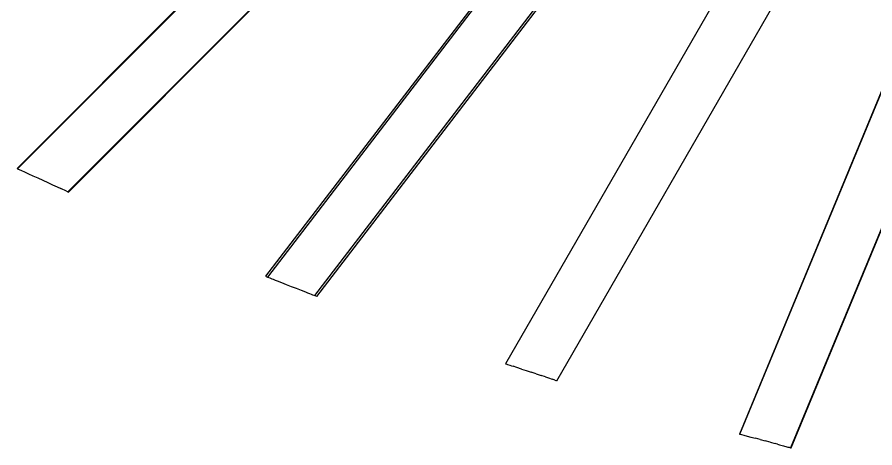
# Model space of a CAD drawing. Header units: inches. Extents: x 3324238 to 135265466, y -1036581 to 20094598.
# Drawn here: x 3354728.873 to 3354732.179, y -519092.996 to -519091.338 of the extents above; entities that cross this region are included whole.
import ezdxf

# ---------------------------------------------------------------- set-up
doc = ezdxf.new("R2010")
doc.units = ezdxf.units.IN
doc.header["$MEASUREMENT"] = 0

msp = doc.modelspace()

# ---------------------------------------------------------------- linework, layer by layer
for p, q in [((3354730.2761, -519090.5164, 0.0027), (3354728.8733, -519091.9203, 0.0027)), ((3354730.2792, -519090.5168, 0.0027), (3354728.8752, -519091.9211, 0.0027)), ((3354730.4976, -519090.5813, 0.0027), (3354729.069, -519092.0102, 0.0027)), ((3354729.0709, -519092.0111, 0.0027), (3354730.4994, -519090.5822, 0.0027)), ((3354730.9627, -519090.8604, 0.0027), (3354729.8311, -519092.3354, 0.0027)), ((3354730.9729, -519090.8599, 0.0027), (3354729.8386, -519092.3384, 0.0027)), ((3354730.0211, -519092.41, 0.0027), (3354731.1688, -519090.914, 0.0027)), ((3354730.0286, -519092.413, 0.0027), (3354731.1731, -519090.9212, 0.0027)), ((3354731.6438, -519091.1336, 0.0027), (3354730.7559, -519092.6725, 0.0027)), ((3354730.9537, -519092.7377, 0.0027), (3354731.8586, -519091.1698, 0.0027)), ((3354732.3113, -519091.3648, 0.0027), (3354731.6577, -519092.9429, 0.0027)), ((3354731.6596, -519092.9434, 0.0027), (3354732.3135, -519091.3645, 0.0027)), ((3354732.5141, -519091.4029, 0.0027), (3354731.8546, -519092.9955, 0.0027)), ((3354731.8565, -519092.996, 0.0027), (3354732.5156, -519091.4045, 0.0027)), ((3354728.8733, -519091.9203, 0.0027), (3354728.8752, -519091.9211, 0.0027)), ((3354728.8752, -519091.9211, 0.0027), (3354728.89, -519091.9279, 0.0027)), ((3354728.89, -519091.9279, 0.0027), (3354728.9022, -519091.9336, 0.0027)), ((3354728.9022, -519091.9336, 0.0027), (3354728.9172, -519091.9405, 0.0027)), ((3354728.9172, -519091.9405, 0.0027), (3354728.9343, -519091.9483, 0.0027)), ((3354728.9343, -519091.9483, 0.0027), (3354728.9528, -519091.9568, 0.0027)), ((3354728.9528, -519091.9568, 0.0027), (3354728.9721, -519091.9657, 0.0027)), ((3354728.9721, -519091.9657, 0.0027), (3354728.9914, -519091.9745, 0.0027)), ((3354728.9914, -519091.9745, 0.0027), (3354729.0099, -519091.9831, 0.0027)), ((3354729.0099, -519091.9831, 0.0027), (3354729.027, -519091.9909, 0.0027)), ((3354729.027, -519091.9909, 0.0027), (3354729.042, -519091.9978, 0.0027)), ((3354729.0634, -519092.0076, 0.0027), (3354729.042, -519091.9978, 0.0027)), ((3354729.0634, -519092.0076, 0.0027), (3354729.0667, -519092.0092, 0.0027)), ((3354729.0667, -519092.0092, 0.0027), (3354729.069, -519092.0102, 0.0027)), ((3354729.069, -519092.0102, 0.0027), (3354729.0709, -519092.0111, 0.0027)), ((3354729.8311, -519092.3354, 0.0027), (3354729.833, -519092.3362, 0.0027)), ((3354729.833, -519092.3362, 0.0027), (3354729.8386, -519092.3384, 0.0027)), ((3354729.8386, -519092.3384, 0.0027), (3354729.8477, -519092.342, 0.0027)), ((3354729.8477, -519092.342, 0.0027), (3354729.8547, -519092.3447, 0.0027)), ((3354729.8547, -519092.3447, 0.0027), (3354729.86, -519092.3468, 0.0027)), ((3354729.86, -519092.3468, 0.0027), (3354729.8685, -519092.3501, 0.0027)), ((3354729.8685, -519092.3501, 0.0027), (3354729.875, -519092.3527, 0.0027)), ((3354729.875, -519092.3527, 0.0027), (3354729.892, -519092.3594, 0.0027)), ((3354729.892, -519092.3594, 0.0027), (3354729.9106, -519092.3666, 0.0027)), ((3354729.9106, -519092.3666, 0.0027), (3354729.9298, -519092.3742, 0.0027)), ((3354729.9298, -519092.3742, 0.0027), (3354729.9491, -519092.3818, 0.0027)), ((3354729.9491, -519092.3818, 0.0027), (3354729.9676, -519092.3891, 0.0027)), ((3354729.9676, -519092.3891, 0.0027), (3354729.9847, -519092.3958, 0.0027)), ((3354729.9847, -519092.3958, 0.0027), (3354729.9931, -519092.3991, 0.0027)), ((3354729.9931, -519092.3991, 0.0027), (3354729.9997, -519092.4016, 0.0027)), ((3354729.9997, -519092.4016, 0.0027), (3354730.0066, -519092.4044, 0.0027)), ((3354730.0066, -519092.4044, 0.0027), (3354730.0119, -519092.4065, 0.0027)), ((3354730.0119, -519092.4065, 0.0027), (3354730.0211, -519092.41, 0.0027)), ((3354730.0211, -519092.41, 0.0027), (3354730.0267, -519092.4123, 0.0027)), ((3354730.0267, -519092.4123, 0.0027), (3354730.0286, -519092.413, 0.0027)), ((3354730.7559, -519092.6725, 0.0027), (3354730.7578, -519092.6731, 0.0027)), ((3354730.7578, -519092.6731, 0.0027), (3354730.7608, -519092.6741, 0.0027)), ((3354730.7608, -519092.6741, 0.0027), (3354730.7634, -519092.675, 0.0027)), ((3354730.7634, -519092.675, 0.0027), (3354730.7726, -519092.678, 0.0027)), ((3354730.7726, -519092.678, 0.0027), (3354730.7792, -519092.6802, 0.0027)), ((3354730.7792, -519092.6802, 0.0027), (3354730.7849, -519092.682, 0.0027)), ((3354730.7998, -519092.687, 0.0027), (3354730.7849, -519092.682, 0.0027)), ((3354730.817, -519092.6926, 0.0027), (3354730.7998, -519092.687, 0.0027)), ((3354730.817, -519092.6926, 0.0027), (3354730.8355, -519092.6987, 0.0027)), ((3354730.8355, -519092.6987, 0.0027), (3354730.8548, -519092.7051, 0.0027)), ((3354730.8741, -519092.7114, 0.0027), (3354730.8548, -519092.7051, 0.0027)), ((3354730.8741, -519092.7114, 0.0027), (3354730.8927, -519092.7176, 0.0027)), ((3354730.9098, -519092.7232, 0.0027), (3354730.8927, -519092.7176, 0.0027)), ((3354730.9098, -519092.7232, 0.0027), (3354730.9247, -519092.7281, 0.0027)), ((3354730.9247, -519092.7281, 0.0027), (3354730.9313, -519092.7303, 0.0027)), ((3354730.9313, -519092.7303, 0.0027), (3354730.9371, -519092.7322, 0.0027)), ((3354730.9462, -519092.7352, 0.0027), (3354730.9371, -519092.7322, 0.0027)), ((3354730.9462, -519092.7352, 0.0027), (3354730.9492, -519092.7362, 0.0027)), ((3354730.9492, -519092.7362, 0.0027), (3354730.9518, -519092.737, 0.0027)), ((3354730.9518, -519092.737, 0.0027), (3354730.9537, -519092.7377, 0.0027)), ((3354731.6577, -519092.9429, 0.0027), (3354731.6596, -519092.9434, 0.0027)), ((3354731.6596, -519092.9434, 0.0027), (3354731.6653, -519092.9449, 0.0027)), ((3354731.6653, -519092.9449, 0.0027), (3354731.6745, -519092.9474, 0.0027)), ((3354731.6745, -519092.9474, 0.0027), (3354731.6868, -519092.9507, 0.0027)), ((3354731.6868, -519092.9507, 0.0027), (3354731.7019, -519092.9547, 0.0027)), ((3354731.7019, -519092.9547, 0.0027), (3354731.7191, -519092.9593, 0.0027)), ((3354731.7377, -519092.9643, 0.0027), (3354731.7191, -519092.9593, 0.0027)), ((3354731.7377, -519092.9643, 0.0027), (3354731.7571, -519092.9694, 0.0027)), ((3354731.7765, -519092.9746, 0.0027), (3354731.7571, -519092.9694, 0.0027)), ((3354731.7765, -519092.9746, 0.0027), (3354731.7951, -519092.9796, 0.0027)), ((3354731.804, -519092.982, 0.0027), (3354731.7951, -519092.9796, 0.0027)), ((3354731.804, -519092.982, 0.0027), (3354731.8123, -519092.9842, 0.0027)), ((3354731.8123, -519092.9842, 0.0027), (3354731.8274, -519092.9882, 0.0027)), ((3354731.8274, -519092.9882, 0.0027), (3354731.8397, -519092.9915, 0.0027)), ((3354731.8397, -519092.9915, 0.0027), (3354731.8445, -519092.9928, 0.0027)), ((3354731.8445, -519092.9928, 0.0027), (3354731.8489, -519092.9939, 0.0027)), ((3354731.8489, -519092.9939, 0.0027), (3354731.8546, -519092.9955, 0.0027)), ((3354731.8546, -519092.9955, 0.0027), (3354731.8565, -519092.996, 0.0027))]:
    msp.add_line(p, q)

doc.saveas('drawing.dxf')
